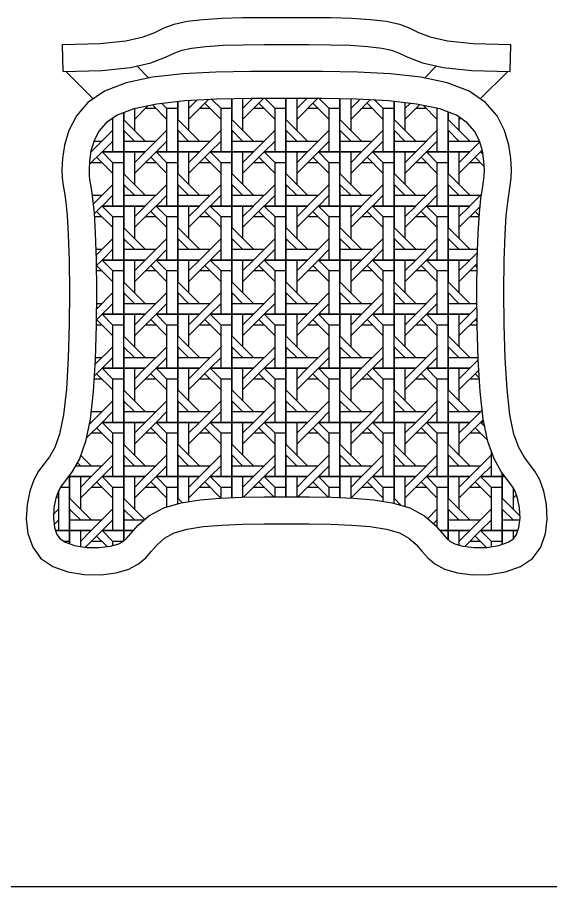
# Model space of a CAD drawing. Header units: millimetres. Extents: x 36213 to 52357, y 13387 to 22894.
# Drawn here: x 39275 to 39748, y 15935 to 16706 of the extents above; entities that cross this region are included whole.
import ezdxf

# ---------------------------------------------------------------- set-up
doc = ezdxf.new("R2010")
doc.units = ezdxf.units.MM
doc.layers.add('www.cad-blocks.net', color=7, linetype='Continuous')

# ---------------------------------------------------------------- blocks, each defined once
blk = doc.blocks.new('*X55')
at = {"color": 0}
for p, q in [((164.369, 391.182), (165.827, 392.639)), ((166.096, 392.653), (166.768, 391.981)), ((167.569, 388.781), (167.569, 392.693)), ((167.569, 392.693), (167.569, 391.181)), ((168.368, 391.981), (169.106, 392.719)), ((168.369, 391.182), (169.908, 392.721)), ((168.369, 392.707), (168.369, 390.381)), ((170.028, 392.721), (170.768, 391.981)), ((171.569, 388.781), (171.569, 392.725)), ((171.569, 392.725), (171.569, 391.181)), ((172.368, 391.981), (173.109, 392.722)), ((172.369, 392.723), (172.369, 390.381)), ((172.369, 391.182), (173.907, 392.72)), ((174.031, 392.719), (174.768, 391.981)), ((175.569, 388.781), (175.569, 392.695)), ((175.569, 392.695), (175.569, 391.181)), ((176.368, 391.981), (177.047, 392.659)), ((176.369, 392.68), (176.369, 390.381)), ((160.369, 391.182), (161.367, 392.18)), ((161.7, 392.25), (162.768, 391.181)), ((162.391, 392.358), (162.768, 391.981)), ((163.569, 388.781), (163.569, 392.49)), ((163.569, 392.49), (163.569, 391.181)), ((164.368, 391.981), (164.982, 392.595)), ((164.369, 392.563), (164.369, 390.381)), ((165.568, 392.381), (166.768, 391.181)), ((169.568, 392.381), (170.768, 391.181)), ((173.568, 392.381), (174.768, 391.181)), ((176.369, 391.182), (177.807, 392.62)), ((177.568, 392.381), (178.768, 391.181)), ((178.148, 392.602), (178.768, 391.981)), ((179.569, 388.781), (179.569, 392.503)), ((179.569, 392.503), (179.569, 391.181)), ((180.368, 391.981), (180.758, 392.37)), ((180.369, 392.414), (180.369, 390.381)), ((180.369, 391.182), (181.458, 392.27)), ((181.738, 392.212), (182.768, 391.181)), ((182.751, 391.999), (182.768, 391.981)), ((159.569, 388.781), (159.569, 391.675)), ((159.569, 391.675), (159.569, 391.181)), ((160.369, 391.97), (160.369, 390.381)), ((161.969, 391.981), (161.169, 391.981)), ((162.769, 388.781), (162.769, 391.981)), ((163.569, 391.981), (162.769, 391.981)), ((165.969, 391.981), (165.169, 391.981)), ((166.769, 388.781), (166.769, 391.981)), ((167.569, 391.981), (166.769, 391.981)), ((169.969, 391.981), (169.169, 391.981)), ((170.769, 388.781), (170.769, 391.981)), ((171.569, 391.981), (170.769, 391.981)), ((173.969, 391.981), (173.169, 391.981)), ((174.769, 388.781), (174.769, 391.981)), ((175.569, 391.981), (174.769, 391.981)), ((177.969, 391.981), (177.169, 391.981)), ((178.769, 388.781), (178.769, 391.981)), ((179.569, 391.981), (178.769, 391.981)), ((181.969, 391.981), (181.169, 391.981)), ((182.769, 388.781), (182.769, 391.981)), ((182.836, 391.981), (182.769, 391.981)), ((183.569, 388.781), (183.569, 391.721)), ((183.569, 391.721), (183.569, 391.181)), ((184.369, 391.358), (184.369, 390.381)), ((158.712, 391.237), (158.768, 391.181)), ((158.769, 388.781), (158.769, 391.276)), ((161.168, 389.581), (159.568, 391.181)), ((165.168, 389.581), (163.568, 391.181)), ((169.168, 389.581), (167.568, 391.181)), ((173.168, 389.581), (171.568, 391.181)), ((177.168, 389.581), (175.568, 391.181)), ((181.168, 389.581), (179.568, 391.181)), ((185.168, 389.581), (183.568, 391.181)), ((184.369, 391.182), (184.473, 391.286)), ((158.769, 390.382), (157.169, 388.782)), ((160.368, 389.581), (159.568, 390.381)), ((159.569, 390.381), (159.569, 388.781)), ((162.769, 390.382), (161.169, 388.782)), ((164.368, 389.581), (163.568, 390.381)), ((163.569, 390.381), (163.569, 388.781)), ((166.769, 390.382), (165.169, 388.782)), ((168.368, 389.581), (167.568, 390.381)), ((167.569, 390.381), (167.569, 388.781)), ((170.769, 390.382), (169.169, 388.782)), ((172.368, 389.581), (171.568, 390.381)), ((171.569, 390.381), (171.569, 388.781)), ((174.769, 390.382), (173.169, 388.782)), ((176.368, 389.581), (175.568, 390.381)), ((175.569, 390.381), (175.569, 388.781)), ((178.769, 390.382), (177.169, 388.782)), ((180.368, 389.581), (179.568, 390.381)), ((179.569, 390.381), (179.569, 388.781)), ((182.769, 390.382), (181.169, 388.782)), ((184.368, 389.581), (183.568, 390.381)), ((183.569, 390.381), (183.569, 388.781)), ((157.368, 389.581), (157.969, 389.581)), ((158.768, 389.581), (157.968, 388.781)), ((159.569, 389.581), (161.969, 389.581)), ((162.768, 389.581), (161.968, 388.781)), ((163.569, 389.581), (165.969, 389.581)), ((166.768, 389.581), (165.968, 388.781)), ((167.569, 389.581), (169.969, 389.581)), ((170.768, 389.581), (169.968, 388.781)), ((171.569, 389.581), (173.969, 389.581)), ((174.768, 389.581), (173.968, 388.781)), ((175.569, 389.581), (177.969, 389.581)), ((178.768, 389.581), (177.968, 388.781)), ((179.569, 389.581), (181.969, 389.581)), ((182.768, 389.581), (181.968, 388.781)), ((183.569, 389.581), (185.888, 389.581)), ((185.906, 389.519), (185.169, 388.782)), ((157.025, 387.838), (157.969, 388.782)), ((157.133, 388.746), (157.168, 388.781)), ((157.138, 388.781), (157.169, 388.781)), ((157.169, 388.781), (157.138, 388.781)), ((157.968, 388.781), (158.768, 387.981)), ((157.969, 388.781), (159.569, 388.781)), ((159.569, 388.781), (157.969, 388.781)), ((159.569, 384.781), (159.569, 388.781)), ((159.569, 388.781), (159.569, 388.781)), ((159.569, 388.781), (161.169, 388.781)), ((159.569, 388.781), (159.569, 387.181)), ((161.169, 388.781), (159.569, 388.781)), ((160.368, 387.981), (161.168, 388.781)), ((160.369, 387.182), (161.969, 388.782)), ((160.369, 388.781), (160.369, 386.381)), ((161.968, 388.781), (162.768, 387.981)), ((161.969, 388.781), (163.569, 388.781)), ((163.569, 388.781), (161.969, 388.781)), ((163.569, 384.781), (163.569, 388.781)), ((163.569, 388.781), (163.569, 388.781)), ((163.569, 388.781), (165.169, 388.781)), ((163.569, 388.781), (163.569, 387.181)), ((165.169, 388.781), (163.569, 388.781)), ((164.368, 387.981), (165.168, 388.781)), ((164.369, 387.182), (165.969, 388.782)), ((164.369, 388.781), (164.369, 386.381)), ((165.968, 388.781), (166.768, 387.981)), ((165.969, 388.781), (167.569, 388.781)), ((167.569, 388.781), (165.969, 388.781)), ((167.569, 384.781), (167.569, 388.781)), ((167.569, 388.781), (167.569, 388.781)), ((167.569, 388.781), (169.169, 388.781)), ((167.569, 388.781), (167.569, 387.181)), ((169.169, 388.781), (167.569, 388.781)), ((168.368, 387.981), (169.168, 388.781)), ((168.369, 387.182), (169.969, 388.782)), ((168.369, 388.781), (168.369, 386.381)), ((169.968, 388.781), (170.768, 387.981)), ((169.969, 388.781), (171.569, 388.781)), ((171.569, 388.781), (169.969, 388.781)), ((171.569, 384.781), (171.569, 388.781)), ((171.569, 388.781), (171.569, 388.781)), ((171.569, 388.781), (173.169, 388.781)), ((171.569, 388.781), (171.569, 387.181)), ((173.169, 388.781), (171.569, 388.781)), ((172.368, 387.981), (173.168, 388.781)), ((172.369, 387.182), (173.969, 388.782)), ((172.369, 388.781), (172.369, 386.381)), ((173.968, 388.781), (174.768, 387.981)), ((173.969, 388.781), (175.569, 388.781)), ((175.569, 388.781), (173.969, 388.781)), ((175.569, 384.781), (175.569, 388.781)), ((175.569, 388.781), (175.569, 388.781)), ((175.569, 388.781), (177.169, 388.781)), ((175.569, 388.781), (175.569, 387.181)), ((177.169, 388.781), (175.569, 388.781)), ((176.368, 387.981), (177.168, 388.781)), ((176.369, 387.182), (177.969, 388.782)), ((176.369, 388.781), (176.369, 386.381)), ((177.968, 388.781), (178.768, 387.981)), ((177.969, 388.781), (179.569, 388.781)), ((179.569, 388.781), (177.969, 388.781)), ((179.569, 384.781), (179.569, 388.781)), ((179.569, 388.781), (179.569, 388.781)), ((179.569, 388.781), (181.169, 388.781)), ((179.569, 388.781), (179.569, 387.181)), ((181.169, 388.781), (179.569, 388.781)), ((180.368, 387.981), (181.168, 388.781)), ((180.369, 387.182), (181.969, 388.782)), ((180.369, 388.781), (180.369, 386.381)), ((181.968, 388.781), (182.768, 387.981)), ((181.969, 388.781), (183.569, 388.781)), ((183.569, 388.781), (181.969, 388.781)), ((183.569, 384.781), (183.569, 388.781)), ((183.569, 388.781), (183.569, 388.781)), ((183.569, 388.781), (185.169, 388.781)), ((183.569, 388.781), (183.569, 387.181)), ((185.169, 388.781), (183.569, 388.781)), ((184.368, 387.981), (185.168, 388.781)), ((184.369, 387.182), (185.969, 388.782)), ((184.369, 388.781), (184.369, 386.381)), ((186.091, 388.904), (185.968, 388.781)), ((185.968, 388.781), (186.143, 388.606)), ((185.969, 388.781), (186.117, 388.781)), ((186.117, 388.781), (185.969, 388.781)), ((157.568, 388.381), (158.768, 387.181)), ((161.568, 388.381), (162.768, 387.181)), ((165.568, 388.381), (166.768, 387.181)), ((169.568, 388.381), (170.768, 387.181)), ((173.568, 388.381), (174.768, 387.181)), ((177.568, 388.381), (178.768, 387.181)), ((181.568, 388.381), (182.768, 387.181)), ((185.568, 388.381), (186.236, 387.714)), ((157.969, 387.981), (157.169, 387.981)), ((158.769, 384.781), (158.769, 387.981)), ((159.569, 387.981), (158.769, 387.981)), ((161.969, 387.981), (161.169, 387.981)), ((162.769, 384.781), (162.769, 387.981)), ((163.569, 387.981), (162.769, 387.981)), ((165.969, 387.981), (165.169, 387.981)), ((166.769, 384.781), (166.769, 387.981)), ((167.569, 387.981), (166.769, 387.981)), ((169.969, 387.981), (169.169, 387.981)), ((170.769, 384.781), (170.769, 387.981)), ((171.569, 387.981), (170.769, 387.981)), ((173.969, 387.981), (173.169, 387.981)), ((174.769, 384.781), (174.769, 387.981)), ((175.569, 387.981), (174.769, 387.981)), ((177.969, 387.981), (177.169, 387.981)), ((178.769, 384.781), (178.769, 387.981)), ((179.569, 387.981), (178.769, 387.981)), ((181.969, 387.981), (181.169, 387.981)), ((182.769, 384.781), (182.769, 387.981)), ((183.569, 387.981), (182.769, 387.981)), ((185.969, 387.981), (185.169, 387.981)), ((161.168, 385.581), (159.568, 387.181)), ((165.168, 385.581), (163.568, 387.181)), ((169.168, 385.581), (167.568, 387.181)), ((173.168, 385.581), (171.568, 387.181)), ((177.168, 385.581), (175.568, 387.181)), ((181.168, 385.581), (179.568, 387.181)), ((185.168, 385.581), (183.568, 387.181)), ((158.769, 386.382), (157.308, 384.921)), ((160.368, 385.581), (159.568, 386.381)), ((159.569, 386.381), (159.569, 384.781)), ((162.769, 386.382), (161.169, 384.782)), ((164.368, 385.581), (163.568, 386.381)), ((163.569, 386.381), (163.569, 384.781)), ((166.769, 386.382), (165.169, 384.782)), ((168.368, 385.581), (167.568, 386.381)), ((167.569, 386.381), (167.569, 384.781)), ((170.769, 386.382), (169.169, 384.782)), ((172.368, 385.581), (171.568, 386.381)), ((171.569, 386.381), (171.569, 384.781)), ((174.769, 386.382), (173.169, 384.782)), ((176.368, 385.581), (175.568, 386.381)), ((175.569, 386.381), (175.569, 384.781)), ((178.769, 386.382), (177.169, 384.782)), ((180.368, 385.581), (179.568, 386.381)), ((179.569, 386.381), (179.569, 384.781)), ((182.769, 386.382), (181.169, 384.782)), ((184.368, 385.581), (183.568, 386.381)), ((183.569, 386.381), (183.569, 384.781)), ((157.229, 385.581), (157.969, 385.581)), ((158.768, 385.581), (157.968, 384.781)), ((159.569, 385.581), (161.969, 385.581)), ((162.768, 385.581), (161.968, 384.781)), ((163.569, 385.581), (165.969, 385.581)), ((166.768, 385.581), (165.968, 384.781)), ((167.569, 385.581), (169.969, 385.581)), ((170.768, 385.581), (169.968, 384.781)), ((171.569, 385.581), (173.969, 385.581)), ((174.768, 385.581), (173.968, 384.781)), ((175.569, 385.581), (177.969, 385.581)), ((178.768, 385.581), (177.968, 384.781)), ((179.569, 385.581), (181.969, 385.581)), ((182.768, 385.581), (181.968, 384.781)), ((183.569, 385.581), (185.969, 385.581)), ((186.037, 385.649), (185.169, 384.782)), ((157.381, 384.194), (157.969, 384.782)), ((157.568, 384.381), (158.768, 383.181)), ((157.968, 384.781), (158.768, 383.981)), ((157.969, 384.781), (159.569, 384.781)), ((159.569, 384.781), (157.969, 384.781)), ((159.569, 380.781), (159.569, 384.781)), ((159.569, 384.781), (159.569, 384.781)), ((159.569, 384.781), (161.169, 384.781)), ((159.569, 384.781), (159.569, 383.181)), ((161.169, 384.781), (159.569, 384.781)), ((160.368, 383.981), (161.168, 384.781)), ((160.369, 383.182), (161.969, 384.782)), ((160.369, 384.781), (160.369, 382.381)), ((161.568, 384.381), (162.768, 383.181)), ((161.968, 384.781), (162.768, 383.981)), ((161.969, 384.781), (163.569, 384.781)), ((163.569, 384.781), (161.969, 384.781)), ((163.569, 380.781), (163.569, 384.781)), ((163.569, 384.781), (163.569, 384.781)), ((163.569, 384.781), (165.169, 384.781)), ((163.569, 384.781), (163.569, 383.181)), ((165.169, 384.781), (163.569, 384.781)), ((164.368, 383.981), (165.168, 384.781)), ((164.369, 383.182), (165.969, 384.782)), ((164.369, 384.781), (164.369, 382.381)), ((165.568, 384.381), (166.768, 383.181)), ((165.968, 384.781), (166.768, 383.981)), ((165.969, 384.781), (167.569, 384.781)), ((167.569, 384.781), (165.969, 384.781)), ((167.569, 380.781), (167.569, 384.781)), ((167.569, 384.781), (167.569, 384.781)), ((167.569, 384.781), (169.169, 384.781)), ((167.569, 384.781), (167.569, 383.181)), ((169.169, 384.781), (167.569, 384.781)), ((168.368, 383.981), (169.168, 384.781)), ((168.369, 383.182), (169.969, 384.782)), ((168.369, 384.781), (168.369, 382.381)), ((169.568, 384.381), (170.768, 383.181)), ((169.968, 384.781), (170.768, 383.981)), ((169.969, 384.781), (171.569, 384.781)), ((171.569, 384.781), (169.969, 384.781)), ((171.569, 380.781), (171.569, 384.781)), ((171.569, 384.781), (171.569, 384.781)), ((171.569, 384.781), (173.169, 384.781)), ((171.569, 384.781), (171.569, 383.181)), ((173.169, 384.781), (171.569, 384.781)), ((172.368, 383.981), (173.168, 384.781)), ((172.369, 383.182), (173.969, 384.782)), ((172.369, 384.781), (172.369, 382.381)), ((173.568, 384.381), (174.768, 383.181)), ((173.968, 384.781), (174.768, 383.981)), ((173.969, 384.781), (175.569, 384.781)), ((175.569, 384.781), (173.969, 384.781)), ((175.569, 380.781), (175.569, 384.781)), ((175.569, 384.781), (175.569, 384.781)), ((175.569, 384.781), (177.169, 384.781)), ((175.569, 384.781), (175.569, 383.181)), ((177.169, 384.781), (175.569, 384.781)), ((176.368, 383.981), (177.168, 384.781)), ((176.369, 383.182), (177.969, 384.782)), ((176.369, 384.781), (176.369, 382.381)), ((177.568, 384.381), (178.768, 383.181)), ((177.968, 384.781), (178.768, 383.981)), ((177.969, 384.781), (179.569, 384.781)), ((179.569, 384.781), (177.969, 384.781)), ((179.569, 380.781), (179.569, 384.781)), ((179.569, 384.781), (179.569, 384.781)), ((179.569, 384.781), (181.169, 384.781)), ((179.569, 384.781), (179.569, 383.181)), ((181.169, 384.781), (179.569, 384.781)), ((180.368, 383.981), (181.168, 384.781)), ((180.369, 383.182), (181.969, 384.782)), ((180.369, 384.781), (180.369, 382.381)), ((181.568, 384.381), (182.768, 383.181)), ((181.968, 384.781), (182.768, 383.981)), ((181.969, 384.781), (183.569, 384.781)), ((183.569, 384.781), (181.969, 384.781)), ((183.569, 380.781), (183.569, 384.781)), ((183.569, 384.781), (183.569, 384.781)), ((183.569, 384.781), (185.169, 384.781)), ((183.569, 384.781), (183.569, 383.181)), ((185.169, 384.781), (183.569, 384.781)), ((184.368, 383.981), (185.168, 384.781)), ((184.369, 384.781), (184.369, 382.381)), ((184.369, 383.182), (185.929, 384.742)), ((185.568, 384.381), (185.868, 384.082)), ((157.969, 383.981), (157.394, 383.981)), ((158.769, 380.781), (158.769, 383.981)), ((159.569, 383.981), (158.769, 383.981)), ((161.969, 383.981), (161.169, 383.981)), ((162.769, 380.781), (162.769, 383.981)), ((163.569, 383.981), (162.769, 383.981)), ((165.969, 383.981), (165.169, 383.981)), ((166.769, 380.781), (166.769, 383.981)), ((167.569, 383.981), (166.769, 383.981)), ((169.969, 383.981), (169.169, 383.981)), ((170.769, 380.781), (170.769, 383.981)), ((171.569, 383.981), (170.769, 383.981)), ((173.969, 383.981), (173.169, 383.981)), ((174.769, 380.781), (174.769, 383.981)), ((175.569, 383.981), (174.769, 383.981)), ((177.969, 383.981), (177.169, 383.981)), ((178.769, 380.781), (178.769, 383.981)), ((179.569, 383.981), (178.769, 383.981)), ((181.969, 383.981), (181.169, 383.981)), ((182.769, 380.781), (182.769, 383.981)), ((183.569, 383.981), (182.769, 383.981)), ((185.862, 383.981), (185.169, 383.981)), ((161.168, 381.581), (159.568, 383.181)), ((165.168, 381.581), (163.568, 383.181)), ((169.168, 381.581), (167.568, 383.181)), ((173.168, 381.581), (171.568, 383.181)), ((177.168, 381.581), (175.568, 383.181)), ((181.168, 381.581), (179.568, 383.181)), ((185.168, 381.581), (183.568, 383.181)), ((158.769, 382.382), (157.524, 381.137)), ((160.368, 381.581), (159.568, 382.381)), ((159.569, 382.381), (159.569, 380.781)), ((162.769, 382.382), (161.169, 380.782)), ((164.368, 381.581), (163.568, 382.381)), ((163.569, 382.381), (163.569, 380.781)), ((166.769, 382.382), (165.169, 380.782)), ((168.368, 381.581), (167.568, 382.381)), ((167.569, 382.381), (167.569, 380.781)), ((170.769, 382.382), (169.169, 380.782)), ((172.368, 381.581), (171.568, 382.381)), ((171.569, 382.381), (171.569, 380.781)), ((174.769, 382.382), (173.169, 380.782)), ((176.368, 381.581), (175.568, 382.381)), ((175.569, 382.381), (175.569, 380.781)), ((178.769, 382.382), (177.169, 380.782)), ((180.368, 381.581), (179.568, 382.381)), ((179.569, 382.381), (179.569, 380.781)), ((182.769, 382.382), (181.169, 380.782)), ((184.368, 381.581), (183.568, 382.381)), ((183.569, 382.381), (183.569, 380.781)), ((157.509, 381.581), (157.969, 381.581)), ((158.768, 381.581), (157.968, 380.781)), ((159.569, 381.581), (161.969, 381.581)), ((162.768, 381.581), (161.968, 380.781)), ((163.569, 381.581), (165.969, 381.581)), ((166.768, 381.581), (165.968, 380.781)), ((167.569, 381.581), (169.969, 381.581)), ((170.768, 381.581), (169.968, 380.781)), ((171.569, 381.581), (173.969, 381.581)), ((174.768, 381.581), (173.968, 380.781)), ((175.569, 381.581), (177.969, 381.581)), ((178.768, 381.581), (177.968, 380.781)), ((179.569, 381.581), (181.969, 381.581)), ((182.768, 381.581), (181.968, 380.781)), ((183.569, 381.581), (185.746, 381.581)), ((185.739, 381.352), (185.169, 380.782)), ((157.541, 380.353), (157.969, 380.782)), ((157.968, 380.781), (158.768, 379.981)), ((157.969, 380.781), (159.569, 380.781)), ((159.569, 380.781), (157.969, 380.781)), ((159.569, 376.781), (159.569, 380.781)), ((159.569, 380.781), (159.569, 380.781)), ((159.569, 380.781), (161.169, 380.781)), ((159.569, 380.781), (159.569, 379.181)), ((161.169, 380.781), (159.569, 380.781)), ((160.368, 379.981), (161.168, 380.781)), ((160.369, 379.182), (161.969, 380.782)), ((160.369, 380.781), (160.369, 378.381)), ((161.968, 380.781), (162.768, 379.981)), ((161.969, 380.781), (163.569, 380.781)), ((163.569, 380.781), (161.969, 380.781)), ((163.569, 376.781), (163.569, 380.781)), ((163.569, 380.781), (163.569, 380.781)), ((163.569, 380.781), (165.169, 380.781)), ((163.569, 380.781), (163.569, 379.181)), ((165.169, 380.781), (163.569, 380.781)), ((164.368, 379.981), (165.168, 380.781)), ((164.369, 379.182), (165.969, 380.782)), ((164.369, 380.781), (164.369, 378.381)), ((165.968, 380.781), (166.768, 379.981)), ((165.969, 380.781), (167.569, 380.781)), ((167.569, 380.781), (165.969, 380.781)), ((167.569, 376.781), (167.569, 380.781)), ((167.569, 380.781), (167.569, 380.781)), ((167.569, 380.781), (169.169, 380.781)), ((167.569, 380.781), (167.569, 379.181)), ((169.169, 380.781), (167.569, 380.781)), ((168.368, 379.981), (169.168, 380.781)), ((168.369, 379.182), (169.969, 380.782)), ((168.369, 380.781), (168.369, 378.381)), ((169.968, 380.781), (170.768, 379.981)), ((169.969, 380.781), (171.569, 380.781)), ((171.569, 380.781), (169.969, 380.781)), ((171.569, 376.781), (171.569, 380.781)), ((171.569, 380.781), (171.569, 380.781)), ((171.569, 380.781), (173.169, 380.781)), ((171.569, 380.781), (171.569, 379.181)), ((173.169, 380.781), (171.569, 380.781)), ((172.368, 379.981), (173.168, 380.781)), ((172.369, 379.182), (173.969, 380.782)), ((172.369, 380.781), (172.369, 378.381)), ((173.968, 380.781), (174.768, 379.981)), ((173.969, 380.781), (175.569, 380.781)), ((175.569, 380.781), (173.969, 380.781)), ((175.569, 376.781), (175.569, 380.781)), ((175.569, 380.781), (175.569, 380.781)), ((175.569, 380.781), (177.169, 380.781)), ((175.569, 380.781), (175.569, 379.181)), ((177.169, 380.781), (175.569, 380.781)), ((176.368, 379.981), (177.168, 380.781)), ((176.369, 379.182), (177.969, 380.782)), ((176.369, 380.781), (176.369, 378.381)), ((177.968, 380.781), (178.768, 379.981)), ((177.969, 380.781), (179.569, 380.781)), ((179.569, 380.781), (177.969, 380.781)), ((179.569, 376.781), (179.569, 380.781)), ((179.569, 380.781), (179.569, 380.781)), ((179.569, 380.781), (181.169, 380.781)), ((179.569, 380.781), (179.569, 379.181)), ((181.169, 380.781), (179.569, 380.781)), ((180.368, 379.981), (181.168, 380.781)), ((180.369, 379.182), (181.969, 380.782)), ((180.369, 380.781), (180.369, 378.381)), ((181.968, 380.781), (182.768, 379.981)), ((181.969, 380.781), (183.569, 380.781)), ((183.569, 380.781), (181.969, 380.781)), ((183.569, 376.781), (183.569, 380.781)), ((183.569, 380.781), (183.569, 380.781)), ((183.569, 380.781), (185.169, 380.781)), ((183.569, 380.781), (183.569, 379.181)), ((185.169, 380.781), (183.569, 380.781)), ((184.368, 379.981), (185.168, 380.781)), ((184.369, 380.781), (184.369, 378.381)), ((184.369, 379.182), (185.717, 380.53)), ((157.969, 379.981), (157.545, 379.981)), ((157.568, 380.381), (158.768, 379.181)), ((158.769, 376.781), (158.769, 379.981)), ((159.569, 379.981), (158.769, 379.981)), ((161.969, 379.981), (161.169, 379.981)), ((161.568, 380.381), (162.768, 379.181)), ((162.769, 376.781), (162.769, 379.981)), ((163.569, 379.981), (162.769, 379.981)), ((165.969, 379.981), (165.169, 379.981)), ((165.568, 380.381), (166.768, 379.181)), ((166.769, 376.781), (166.769, 379.981)), ((167.569, 379.981), (166.769, 379.981)), ((169.969, 379.981), (169.169, 379.981)), ((169.568, 380.381), (170.768, 379.181)), ((170.769, 376.781), (170.769, 379.981)), ((171.569, 379.981), (170.769, 379.981)), ((173.969, 379.981), (173.169, 379.981)), ((173.568, 380.381), (174.768, 379.181)), ((174.769, 376.781), (174.769, 379.981)), ((175.569, 379.981), (174.769, 379.981)), ((177.969, 379.981), (177.169, 379.981)), ((177.568, 380.381), (178.768, 379.181)), ((178.769, 376.781), (178.769, 379.981)), ((179.569, 379.981), (178.769, 379.981)), ((181.969, 379.981), (181.169, 379.981)), ((181.568, 380.381), (182.768, 379.181)), ((182.769, 376.781), (182.769, 379.981)), ((183.569, 379.981), (182.769, 379.981)), ((185.711, 379.981), (185.169, 379.981)), ((185.568, 380.381), (185.714, 380.236)), ((161.168, 377.581), (159.568, 379.181)), ((165.168, 377.581), (163.568, 379.181)), ((169.168, 377.581), (167.568, 379.181)), ((173.168, 377.581), (171.568, 379.181)), ((177.168, 377.581), (175.568, 379.181)), ((181.168, 377.581), (179.568, 379.181)), ((185.168, 377.581), (183.568, 379.181)), ((158.769, 378.382), (157.553, 377.166)), ((160.368, 377.581), (159.568, 378.381)), ((159.569, 378.381), (159.569, 376.781)), ((162.769, 378.382), (161.169, 376.782)), ((164.368, 377.581), (163.568, 378.381)), ((163.569, 378.381), (163.569, 376.781)), ((166.769, 378.382), (165.169, 376.782)), ((168.368, 377.581), (167.568, 378.381)), ((167.569, 378.381), (167.569, 376.781)), ((170.769, 378.382), (169.169, 376.782)), ((172.368, 377.581), (171.568, 378.381)), ((171.569, 378.381), (171.569, 376.781)), ((174.769, 378.382), (173.169, 376.782)), ((176.368, 377.581), (175.568, 378.381)), ((175.569, 378.381), (175.569, 376.781)), ((178.769, 378.382), (177.169, 376.782)), ((180.368, 377.581), (179.568, 378.381)), ((179.569, 378.381), (179.569, 376.781)), ((182.769, 378.382), (181.169, 376.782)), ((184.368, 377.581), (183.568, 378.381)), ((183.569, 378.381), (183.569, 376.781)), ((157.556, 377.581), (157.969, 377.581)), ((158.768, 377.581), (157.968, 376.781)), ((159.569, 377.581), (161.969, 377.581)), ((162.768, 377.581), (161.968, 376.781)), ((163.569, 377.581), (165.969, 377.581)), ((166.768, 377.581), (165.968, 376.781)), ((167.569, 377.581), (169.969, 377.581)), ((170.768, 377.581), (169.968, 376.781)), ((171.569, 377.581), (173.969, 377.581)), ((174.768, 377.581), (173.968, 376.781)), ((175.569, 377.581), (177.969, 377.581)), ((178.768, 377.581), (177.968, 376.781)), ((179.569, 377.581), (181.969, 377.581)), ((182.768, 377.581), (181.968, 376.781)), ((183.569, 377.581), (185.699, 377.581)), ((185.701, 377.314), (185.169, 376.782)), ((157.547, 376.36), (157.969, 376.782)), ((157.968, 376.781), (158.768, 375.981)), ((157.969, 376.781), (159.569, 376.781)), ((159.569, 376.781), (157.969, 376.781)), ((159.569, 372.781), (159.569, 376.781)), ((159.569, 376.781), (159.569, 376.781)), ((159.569, 376.781), (161.169, 376.781)), ((159.569, 376.781), (159.569, 375.181)), ((161.169, 376.781), (159.569, 376.781)), ((160.368, 375.981), (161.168, 376.781)), ((160.369, 375.182), (161.969, 376.782)), ((160.369, 376.781), (160.369, 374.381)), ((161.968, 376.781), (162.768, 375.981)), ((161.969, 376.781), (163.569, 376.781)), ((163.569, 376.781), (161.969, 376.781)), ((163.569, 372.781), (163.569, 376.781)), ((163.569, 376.781), (163.569, 376.781)), ((163.569, 376.781), (165.169, 376.781)), ((163.569, 376.781), (163.569, 375.181)), ((165.169, 376.781), (163.569, 376.781)), ((164.368, 375.981), (165.168, 376.781)), ((164.369, 375.182), (165.969, 376.782)), ((164.369, 376.781), (164.369, 374.381)), ((165.968, 376.781), (166.768, 375.981)), ((165.969, 376.781), (167.569, 376.781)), ((167.569, 376.781), (165.969, 376.781)), ((167.569, 372.781), (167.569, 376.781)), ((167.569, 376.781), (167.569, 376.781)), ((167.569, 376.781), (169.169, 376.781)), ((167.569, 376.781), (167.569, 375.181)), ((169.169, 376.781), (167.569, 376.781)), ((168.368, 375.981), (169.168, 376.781)), ((168.369, 375.182), (169.969, 376.782)), ((168.369, 376.781), (168.369, 374.381)), ((169.968, 376.781), (170.768, 375.981)), ((169.969, 376.781), (171.569, 376.781)), ((171.569, 376.781), (169.969, 376.781)), ((171.569, 372.781), (171.569, 376.781)), ((171.569, 376.781), (171.569, 376.781)), ((171.569, 376.781), (173.169, 376.781)), ((171.569, 376.781), (171.569, 375.181)), ((173.169, 376.781), (171.569, 376.781)), ((172.368, 375.981), (173.168, 376.781)), ((172.369, 375.182), (173.969, 376.782)), ((172.369, 376.781), (172.369, 374.381)), ((173.968, 376.781), (174.768, 375.981)), ((173.969, 376.781), (175.569, 376.781)), ((175.569, 376.781), (173.969, 376.781)), ((175.569, 372.781), (175.569, 376.781)), ((175.569, 376.781), (175.569, 376.781)), ((175.569, 376.781), (177.169, 376.781)), ((175.569, 376.781), (175.569, 375.181)), ((177.169, 376.781), (175.569, 376.781)), ((176.368, 375.981), (177.168, 376.781)), ((176.369, 375.182), (177.969, 376.782)), ((176.369, 376.781), (176.369, 374.381)), ((177.968, 376.781), (178.768, 375.981)), ((177.969, 376.781), (179.569, 376.781)), ((179.569, 376.781), (177.969, 376.781)), ((179.569, 372.781), (179.569, 376.781)), ((179.569, 376.781), (179.569, 376.781)), ((179.569, 376.781), (181.169, 376.781)), ((179.569, 376.781), (179.569, 375.181)), ((181.169, 376.781), (179.569, 376.781)), ((180.368, 375.981), (181.168, 376.781)), ((180.369, 375.182), (181.969, 376.782)), ((180.369, 376.781), (180.369, 374.381)), ((181.968, 376.781), (182.768, 375.981)), ((181.969, 376.781), (183.569, 376.781)), ((183.569, 376.781), (181.969, 376.781)), ((183.569, 372.781), (183.569, 376.781)), ((183.569, 376.781), (183.569, 376.781)), ((183.569, 376.781), (185.169, 376.781)), ((183.569, 376.781), (183.569, 375.181)), ((185.169, 376.781), (183.569, 376.781)), ((184.368, 375.981), (185.168, 376.781)), ((184.369, 376.781), (184.369, 374.381)), ((157.969, 375.981), (157.544, 375.981)), ((157.568, 376.381), (158.768, 375.181)), ((158.769, 372.781), (158.769, 375.981)), ((159.569, 375.981), (158.769, 375.981)), ((161.969, 375.981), (161.169, 375.981)), ((161.568, 376.381), (162.768, 375.181)), ((162.769, 372.781), (162.769, 375.981)), ((163.569, 375.981), (162.769, 375.981)), ((165.969, 375.981), (165.169, 375.981)), ((165.568, 376.381), (166.768, 375.181)), ((166.769, 372.781), (166.769, 375.981)), ((167.569, 375.981), (166.769, 375.981)), ((169.969, 375.981), (169.169, 375.981)), ((169.568, 376.381), (170.768, 375.181)), ((170.769, 372.781), (170.769, 375.981)), ((171.569, 375.981), (170.769, 375.981)), ((173.969, 375.981), (173.169, 375.981)), ((173.568, 376.381), (174.768, 375.181)), ((174.769, 372.781), (174.769, 375.981)), ((175.569, 375.981), (174.769, 375.981)), ((177.969, 375.981), (177.169, 375.981)), ((177.568, 376.381), (178.768, 375.181)), ((178.769, 372.781), (178.769, 375.981)), ((179.569, 375.981), (178.769, 375.981)), ((181.969, 375.981), (181.169, 375.981)), ((181.568, 376.381), (182.768, 375.181)), ((182.769, 372.781), (182.769, 375.981)), ((183.569, 375.981), (182.769, 375.981)), ((184.369, 375.182), (185.707, 376.52)), ((185.711, 375.981), (185.169, 375.981)), ((185.568, 376.381), (185.709, 376.24)), ((161.168, 373.581), (159.568, 375.181)), ((165.168, 373.581), (163.568, 375.181)), ((169.168, 373.581), (167.568, 375.181)), ((173.168, 373.581), (171.568, 375.181)), ((177.168, 373.581), (175.568, 375.181)), ((181.168, 373.581), (179.568, 375.181)), ((185.168, 373.581), (183.568, 375.181)), ((158.769, 374.382), (157.445, 373.058)), ((160.368, 373.581), (159.568, 374.381)), ((159.569, 374.381), (159.569, 372.781)), ((162.769, 374.382), (161.169, 372.782)), ((164.368, 373.581), (163.568, 374.381)), ((163.569, 374.381), (163.569, 372.781)), ((166.769, 374.382), (165.169, 372.782)), ((168.368, 373.581), (167.568, 374.381)), ((167.569, 374.381), (167.569, 372.781)), ((170.769, 374.382), (169.169, 372.782)), ((172.368, 373.581), (171.568, 374.381)), ((171.569, 374.381), (171.569, 372.781)), ((174.769, 374.382), (173.169, 372.782)), ((176.368, 373.581), (175.568, 374.381)), ((175.569, 374.381), (175.569, 372.781)), ((178.769, 374.382), (177.169, 372.782)), ((180.368, 373.581), (179.568, 374.381)), ((179.569, 374.381), (179.569, 372.781)), ((182.769, 374.382), (181.169, 372.782)), ((184.368, 373.581), (183.568, 374.381)), ((183.569, 374.381), (183.569, 372.781)), ((157.473, 373.581), (157.969, 373.581)), ((158.768, 373.581), (157.968, 372.781)), ((159.569, 373.581), (161.969, 373.581)), ((162.768, 373.581), (161.968, 372.781)), ((163.569, 373.581), (165.969, 373.581)), ((166.768, 373.581), (165.968, 372.781)), ((167.569, 373.581), (169.969, 373.581)), ((170.768, 373.581), (169.968, 372.781)), ((171.569, 373.581), (173.969, 373.581)), ((174.768, 373.581), (173.968, 372.781)), ((175.569, 373.581), (177.969, 373.581)), ((178.768, 373.581), (177.968, 372.781)), ((179.569, 373.581), (181.969, 373.581)), ((182.768, 373.581), (181.968, 372.781)), ((183.569, 373.581), (185.783, 373.581)), ((185.789, 373.402), (185.169, 372.782)), ((157.394, 372.206), (157.969, 372.782)), ((157.968, 372.781), (158.768, 371.981)), ((157.969, 372.781), (159.569, 372.781)), ((159.569, 372.781), (157.969, 372.781)), ((159.569, 368.781), (159.569, 372.781)), ((159.569, 372.781), (159.569, 372.781)), ((159.569, 372.781), (161.169, 372.781)), ((159.569, 372.781), (159.569, 371.181)), ((161.169, 372.781), (159.569, 372.781)), ((160.368, 371.981), (161.168, 372.781)), ((160.369, 371.182), (161.969, 372.782)), ((160.369, 372.781), (160.369, 370.381)), ((161.968, 372.781), (162.768, 371.981)), ((161.969, 372.781), (163.569, 372.781)), ((163.569, 372.781), (161.969, 372.781)), ((163.569, 368.781), (163.569, 372.781)), ((163.569, 372.781), (163.569, 372.781)), ((163.569, 372.781), (165.169, 372.781)), ((163.569, 372.781), (163.569, 371.181)), ((165.169, 372.781), (163.569, 372.781)), ((164.368, 371.981), (165.168, 372.781)), ((164.369, 371.182), (165.969, 372.782)), ((164.369, 372.781), (164.369, 370.381)), ((165.968, 372.781), (166.768, 371.981)), ((165.969, 372.781), (167.569, 372.781)), ((167.569, 372.781), (165.969, 372.781)), ((167.569, 368.781), (167.569, 372.781)), ((167.569, 372.781), (167.569, 372.781)), ((167.569, 372.781), (169.169, 372.781)), ((167.569, 372.781), (167.569, 371.181)), ((169.169, 372.781), (167.569, 372.781)), ((168.368, 371.981), (169.168, 372.781)), ((168.369, 371.182), (169.969, 372.782)), ((168.369, 372.781), (168.369, 370.381)), ((169.968, 372.781), (170.768, 371.981)), ((169.969, 372.781), (171.569, 372.781)), ((171.569, 372.781), (169.969, 372.781)), ((171.569, 368.781), (171.569, 372.781)), ((171.569, 372.781), (171.569, 372.781)), ((171.569, 372.781), (173.169, 372.781)), ((171.569, 372.781), (171.569, 371.181)), ((173.169, 372.781), (171.569, 372.781)), ((172.368, 371.981), (173.168, 372.781)), ((172.369, 371.182), (173.969, 372.782)), ((172.369, 372.781), (172.369, 370.381)), ((173.968, 372.781), (174.768, 371.981)), ((173.969, 372.781), (175.569, 372.781)), ((175.569, 372.781), (173.969, 372.781)), ((175.569, 368.781), (175.569, 372.781)), ((175.569, 372.781), (175.569, 372.781)), ((175.569, 372.781), (177.169, 372.781)), ((175.569, 372.781), (175.569, 371.181)), ((177.169, 372.781), (175.569, 372.781)), ((176.368, 371.981), (177.168, 372.781)), ((176.369, 371.182), (177.969, 372.782)), ((176.369, 372.781), (176.369, 370.381)), ((177.968, 372.781), (178.768, 371.981)), ((177.969, 372.781), (179.569, 372.781)), ((179.569, 372.781), (177.969, 372.781)), ((179.569, 368.781), (179.569, 372.781)), ((179.569, 372.781), (179.569, 372.781)), ((179.569, 372.781), (181.169, 372.781)), ((179.569, 372.781), (179.569, 371.181)), ((181.169, 372.781), (179.569, 372.781)), ((180.368, 371.981), (181.168, 372.781)), ((180.369, 371.182), (181.969, 372.782)), ((180.369, 372.781), (180.369, 370.381)), ((181.968, 372.781), (182.768, 371.981)), ((181.969, 372.781), (183.569, 372.781)), ((183.569, 372.781), (181.969, 372.781)), ((183.569, 368.781), (183.569, 372.781)), ((183.569, 372.781), (183.569, 372.781)), ((183.569, 372.781), (185.169, 372.781)), ((183.569, 372.781), (183.569, 371.181)), ((185.169, 372.781), (183.569, 372.781)), ((184.368, 371.981), (185.168, 372.781)), ((184.369, 372.781), (184.369, 370.381)), ((157.568, 372.381), (158.768, 371.181)), ((161.568, 372.381), (162.768, 371.181)), ((165.568, 372.381), (166.768, 371.181)), ((169.568, 372.381), (170.768, 371.181)), ((173.568, 372.381), (174.768, 371.181)), ((177.568, 372.381), (178.768, 371.181)), ((181.568, 372.381), (182.768, 371.181)), ((184.369, 371.182), (185.835, 372.648)), ((185.568, 372.381), (185.87, 372.08)), ((157.969, 371.981), (157.38, 371.981)), ((158.769, 368.781), (158.769, 371.981)), ((159.569, 371.981), (158.769, 371.981)), ((161.969, 371.981), (161.169, 371.981)), ((162.769, 368.781), (162.769, 371.981)), ((163.569, 371.981), (162.769, 371.981)), ((165.969, 371.981), (165.169, 371.981)), ((166.769, 368.781), (166.769, 371.981)), ((167.569, 371.981), (166.769, 371.981)), ((169.969, 371.981), (169.169, 371.981)), ((170.769, 368.781), (170.769, 371.981)), ((171.569, 371.981), (170.769, 371.981)), ((173.969, 371.981), (173.169, 371.981)), ((174.769, 368.781), (174.769, 371.981)), ((175.569, 371.981), (174.769, 371.981)), ((177.969, 371.981), (177.169, 371.981)), ((178.769, 368.781), (178.769, 371.981)), ((179.569, 371.981), (178.769, 371.981)), ((181.969, 371.981), (181.169, 371.981)), ((182.769, 368.781), (182.769, 371.981)), ((183.569, 371.981), (182.769, 371.981)), ((185.876, 371.981), (185.169, 371.981)), ((161.168, 369.581), (159.568, 371.181)), ((165.168, 369.581), (163.568, 371.181)), ((169.168, 369.581), (167.568, 371.181)), ((173.168, 369.581), (171.568, 371.181)), ((177.168, 369.581), (175.568, 371.181)), ((181.168, 369.581), (179.568, 371.181)), ((185.168, 369.581), (183.568, 371.181)), ((158.769, 370.382), (157.169, 368.782)), ((160.368, 369.581), (159.568, 370.381)), ((159.569, 370.381), (159.569, 368.781)), ((162.769, 370.382), (161.169, 368.782)), ((164.368, 369.581), (163.568, 370.381)), ((163.569, 370.381), (163.569, 368.781)), ((166.769, 370.382), (165.169, 368.782)), ((168.368, 369.581), (167.568, 370.381)), ((167.569, 370.381), (167.569, 368.781)), ((170.769, 370.382), (169.169, 368.782)), ((172.368, 369.581), (171.568, 370.381)), ((171.569, 370.381), (171.569, 368.781)), ((174.769, 370.382), (173.169, 368.782)), ((176.368, 369.581), (175.568, 370.381)), ((175.569, 370.381), (175.569, 368.781)), ((178.769, 370.382), (177.169, 368.782)), ((180.368, 369.581), (179.568, 370.381)), ((179.569, 370.381), (179.569, 368.781)), ((182.769, 370.382), (181.169, 368.782)), ((184.368, 369.581), (183.568, 370.381)), ((183.569, 370.381), (183.569, 368.781)), ((157.157, 369.581), (157.969, 369.581)), ((157.168, 369.581), (157.158, 369.592)), ((158.768, 369.581), (157.968, 368.781)), ((159.569, 369.581), (161.969, 369.581)), ((162.768, 369.581), (161.968, 368.781)), ((163.569, 369.581), (165.969, 369.581)), ((166.768, 369.581), (165.968, 368.781)), ((167.569, 369.581), (169.969, 369.581)), ((170.768, 369.581), (169.968, 368.781)), ((171.569, 369.581), (173.969, 369.581)), ((174.768, 369.581), (173.968, 368.781)), ((175.569, 369.581), (177.969, 369.581)), ((178.768, 369.581), (177.968, 368.781)), ((179.569, 369.581), (181.969, 369.581)), ((182.768, 369.581), (181.968, 368.781)), ((183.569, 369.581), (185.969, 369.581)), ((186.086, 369.699), (185.169, 368.782)), ((186.17, 368.982), (185.968, 368.781)), ((156.801, 367.614), (157.969, 368.782)), ((157.012, 368.624), (157.168, 368.781)), ((157.044, 368.781), (157.169, 368.781)), ((157.169, 368.781), (157.044, 368.781)), ((157.568, 368.381), (158.768, 367.181)), ((157.968, 368.781), (158.768, 367.981)), ((157.969, 368.781), (159.569, 368.781)), ((159.569, 368.781), (157.969, 368.781)), ((159.569, 364.781), (159.569, 368.781)), ((159.569, 368.781), (159.569, 368.781)), ((159.569, 368.781), (161.169, 368.781)), ((159.569, 368.781), (159.569, 367.181)), ((161.169, 368.781), (159.569, 368.781)), ((160.368, 367.981), (161.168, 368.781)), ((160.369, 367.182), (161.969, 368.782)), ((160.369, 368.781), (160.369, 366.381)), ((161.568, 368.381), (162.768, 367.181)), ((161.968, 368.781), (162.768, 367.981)), ((161.969, 368.781), (163.569, 368.781)), ((163.569, 368.781), (161.969, 368.781)), ((163.569, 364.781), (163.569, 368.781)), ((163.569, 368.781), (163.569, 368.781)), ((163.569, 368.781), (165.169, 368.781)), ((163.569, 368.781), (163.569, 367.181)), ((165.169, 368.781), (163.569, 368.781)), ((164.368, 367.981), (165.168, 368.781)), ((164.369, 367.182), (165.969, 368.782)), ((164.369, 368.781), (164.369, 366.381)), ((165.568, 368.381), (166.768, 367.181)), ((165.968, 368.781), (166.768, 367.981)), ((165.969, 368.781), (167.569, 368.781)), ((167.569, 368.781), (165.969, 368.781)), ((167.569, 364.781), (167.569, 368.781)), ((167.569, 368.781), (167.569, 368.781)), ((167.569, 368.781), (169.169, 368.781)), ((167.569, 368.781), (167.569, 367.181)), ((169.169, 368.781), (167.569, 368.781)), ((168.368, 367.981), (169.168, 368.781)), ((168.369, 367.182), (169.969, 368.782)), ((168.369, 368.781), (168.369, 366.381)), ((169.568, 368.381), (170.768, 367.181)), ((169.968, 368.781), (170.768, 367.981)), ((169.969, 368.781), (171.569, 368.781)), ((171.569, 368.781), (169.969, 368.781)), ((171.569, 364.781), (171.569, 368.781)), ((171.569, 368.781), (171.569, 368.781)), ((171.569, 368.781), (173.169, 368.781)), ((171.569, 368.781), (171.569, 367.181)), ((173.169, 368.781), (171.569, 368.781)), ((172.368, 367.981), (173.168, 368.781)), ((172.369, 367.182), (173.969, 368.782)), ((172.369, 368.781), (172.369, 366.381)), ((173.568, 368.381), (174.768, 367.181)), ((173.968, 368.781), (174.768, 367.981)), ((173.969, 368.781), (175.569, 368.781)), ((175.569, 368.781), (173.969, 368.781)), ((175.569, 364.781), (175.569, 368.781)), ((175.569, 368.781), (175.569, 368.781)), ((175.569, 368.781), (177.169, 368.781)), ((175.569, 368.781), (175.569, 367.181)), ((177.169, 368.781), (175.569, 368.781)), ((176.368, 367.981), (177.168, 368.781)), ((176.369, 367.182), (177.969, 368.782)), ((176.369, 368.781), (176.369, 366.381)), ((177.568, 368.381), (178.768, 367.181)), ((177.968, 368.781), (178.768, 367.981)), ((177.969, 368.781), (179.569, 368.781)), ((179.569, 368.781), (177.969, 368.781)), ((179.569, 364.781), (179.569, 368.781)), ((179.569, 368.781), (179.569, 368.781)), ((179.569, 368.781), (181.169, 368.781)), ((179.569, 368.781), (179.569, 367.181)), ((181.169, 368.781), (179.569, 368.781)), ((180.368, 367.981), (181.168, 368.781)), ((180.369, 367.182), (181.969, 368.782)), ((180.369, 368.781), (180.369, 366.381)), ((181.568, 368.381), (182.768, 367.181)), ((181.968, 368.781), (182.768, 367.981)), ((181.969, 368.781), (183.569, 368.781)), ((183.569, 368.781), (181.969, 368.781)), ((183.569, 364.781), (183.569, 368.781)), ((183.569, 368.781), (183.569, 368.781)), ((183.569, 368.781), (185.169, 368.781)), ((183.569, 368.781), (183.569, 367.181)), ((185.169, 368.781), (183.569, 368.781)), ((184.368, 367.981), (185.168, 368.781)), ((184.369, 367.182), (185.969, 368.782)), ((184.369, 368.781), (184.369, 366.381)), ((185.568, 368.381), (186.486, 367.463)), ((185.968, 368.781), (186.275, 368.474)), ((185.969, 368.781), (186.211, 368.781)), ((186.211, 368.781), (185.969, 368.781)), ((157.969, 367.981), (157.169, 367.981)), ((158.769, 364.781), (158.769, 367.981)), ((159.569, 367.981), (158.769, 367.981)), ((161.969, 367.981), (161.169, 367.981)), ((162.769, 364.781), (162.769, 367.981)), ((163.569, 367.981), (162.769, 367.981)), ((165.969, 367.981), (165.169, 367.981)), ((166.769, 364.781), (166.769, 367.981)), ((167.569, 367.981), (166.769, 367.981)), ((169.969, 367.981), (169.169, 367.981)), ((170.769, 364.781), (170.769, 367.981)), ((171.569, 367.981), (170.769, 367.981)), ((173.969, 367.981), (173.169, 367.981)), ((174.769, 364.781), (174.769, 367.981)), ((175.569, 367.981), (174.769, 367.981)), ((177.969, 367.981), (177.169, 367.981)), ((178.769, 364.781), (178.769, 367.981)), ((179.569, 367.981), (178.769, 367.981)), ((181.969, 367.981), (181.169, 367.981)), ((182.769, 364.781), (182.769, 367.981)), ((183.569, 367.981), (182.769, 367.981)), ((185.969, 367.981), (185.169, 367.981)), ((161.168, 365.581), (159.568, 367.181)), ((165.168, 365.581), (163.568, 367.181)), ((169.168, 365.581), (167.568, 367.181)), ((173.168, 365.581), (171.568, 367.181)), ((177.168, 365.581), (175.568, 367.181)), ((181.168, 365.581), (179.568, 367.181)), ((185.168, 365.581), (183.568, 367.181)), ((157.168, 365.581), (156.387, 366.363)), ((158.769, 366.382), (157.169, 364.782)), ((160.368, 365.581), (159.568, 366.381)), ((159.569, 366.381), (159.569, 364.781)), ((162.769, 366.382), (161.169, 364.782)), ((164.368, 365.581), (163.568, 366.381)), ((163.569, 366.381), (163.569, 364.781)), ((166.769, 366.382), (165.169, 364.782)), ((168.368, 365.581), (167.568, 366.381)), ((167.569, 366.381), (167.569, 364.781)), ((170.769, 366.382), (169.169, 364.782)), ((172.368, 365.581), (171.568, 366.381)), ((171.569, 366.381), (171.569, 364.781)), ((174.769, 366.382), (173.169, 364.782)), ((176.368, 365.581), (175.568, 366.381)), ((175.569, 366.381), (175.569, 364.781)), ((178.769, 366.382), (177.169, 364.782)), ((180.368, 365.581), (179.568, 366.381)), ((179.569, 366.381), (179.569, 364.781)), ((182.769, 366.382), (181.169, 364.782)), ((184.368, 365.581), (183.568, 366.381)), ((183.569, 366.381), (183.569, 364.781)), ((186.769, 366.382), (185.169, 364.782)), ((186.769, 364.781), (186.769, 366.642)), ((156.368, 365.581), (156.133, 365.817)), ((156.001, 365.581), (157.969, 365.581)), ((158.768, 365.581), (157.968, 364.781)), ((159.569, 365.581), (161.969, 365.581)), ((162.768, 365.581), (161.968, 364.781)), ((163.569, 365.581), (165.969, 365.581)), ((166.768, 365.581), (165.968, 364.781)), ((167.569, 365.581), (169.969, 365.581)), ((170.768, 365.581), (169.968, 364.781)), ((171.569, 365.581), (173.969, 365.581)), ((174.768, 365.581), (173.968, 364.781)), ((175.569, 365.581), (177.969, 365.581)), ((178.768, 365.581), (177.968, 364.781)), ((179.569, 365.581), (181.969, 365.581)), ((182.768, 365.581), (181.968, 364.781)), ((183.569, 365.581), (185.969, 365.581)), ((186.768, 365.581), (185.968, 364.781)), ((187.569, 365.052), (187.569, 364.781)), ((187.569, 364.781), (187.569, 365.052)), ((155.485, 364.781), (155.569, 364.781)), ((155.569, 364.781), (155.485, 364.781)), ((155.569, 364.894), (155.569, 364.781)), ((155.569, 364.781), (155.569, 364.894)), ((155.569, 360.781), (155.569, 364.781)), ((155.569, 364.781), (155.569, 364.781)), ((155.569, 364.781), (157.169, 364.781)), ((155.569, 364.781), (155.569, 363.181)), ((157.169, 364.781), (155.569, 364.781)), ((156.368, 363.981), (157.168, 364.781)), ((156.369, 363.182), (157.969, 364.782)), ((156.369, 364.781), (156.369, 362.381)), ((157.568, 364.381), (158.768, 363.181)), ((157.968, 364.781), (158.768, 363.981)), ((157.969, 364.781), (159.569, 364.781)), ((159.569, 364.781), (157.969, 364.781)), ((159.569, 360.781), (159.569, 364.781)), ((159.569, 364.781), (159.569, 364.781)), ((159.569, 364.781), (161.169, 364.781)), ((159.569, 364.781), (159.569, 363.181)), ((161.169, 364.781), (159.569, 364.781)), ((160.368, 363.981), (161.168, 364.781)), ((160.369, 363.182), (161.969, 364.782)), ((160.369, 364.781), (160.369, 362.381)), ((161.568, 364.381), (162.768, 363.181)), ((161.968, 364.781), (162.768, 363.981)), ((161.969, 364.781), (163.569, 364.781)), ((163.569, 364.781), (161.969, 364.781)), ((163.569, 362.772), (163.569, 364.781)), ((163.569, 364.781), (163.569, 364.781)), ((163.569, 364.781), (165.169, 364.781)), ((163.569, 364.781), (163.569, 363.181)), ((165.169, 364.781), (163.569, 364.781)), ((164.368, 363.981), (165.168, 364.781)), ((164.369, 363.182), (165.969, 364.782)), ((164.369, 364.781), (164.369, 362.932)), ((165.568, 364.381), (166.759, 363.191)), ((165.968, 364.781), (166.768, 363.981)), ((165.969, 364.781), (167.569, 364.781)), ((167.569, 364.781), (165.969, 364.781)), ((167.569, 363.222), (167.569, 364.781)), ((167.569, 364.781), (167.569, 364.781)), ((167.569, 364.781), (169.169, 364.781)), ((167.569, 364.781), (167.569, 363.222)), ((169.169, 364.781), (167.569, 364.781)), ((168.368, 363.981), (169.168, 364.781)), ((168.369, 364.781), (168.369, 363.251)), ((168.439, 363.252), (169.969, 364.782)), ((169.568, 364.381), (170.676, 363.274)), ((169.968, 364.781), (170.768, 363.981)), ((169.969, 364.781), (171.569, 364.781)), ((171.569, 364.781), (169.969, 364.781)), ((171.569, 363.275), (171.569, 364.781)), ((171.569, 364.781), (171.569, 364.781)), ((171.569, 364.781), (173.169, 364.781)), ((171.569, 364.781), (171.569, 363.275)), ((173.169, 364.781), (171.569, 364.781)), ((172.368, 363.981), (173.168, 364.781)), ((172.369, 364.781), (172.369, 363.274)), ((172.461, 363.274), (173.969, 364.782)), ((173.568, 364.381), (174.696, 363.254)), ((173.968, 364.781), (174.768, 363.981)), ((173.969, 364.781), (175.569, 364.781)), ((175.569, 364.781), (173.969, 364.781)), ((175.569, 363.227), (175.569, 364.781)), ((175.569, 364.781), (175.569, 364.781)), ((175.569, 364.781), (177.169, 364.781)), ((175.569, 364.781), (175.569, 363.227)), ((177.169, 364.781), (175.569, 364.781)), ((176.368, 363.981), (177.168, 364.781)), ((176.369, 364.781), (176.369, 363.196)), ((176.382, 363.195), (177.969, 364.782)), ((177.568, 364.381), (178.768, 363.181)), ((177.968, 364.781), (178.768, 363.981)), ((177.969, 364.781), (179.569, 364.781)), ((179.569, 364.781), (177.969, 364.781)), ((179.569, 362.806), (179.569, 364.781)), ((179.569, 364.781), (179.569, 364.781)), ((179.569, 364.781), (181.169, 364.781)), ((179.569, 364.781), (179.569, 363.181)), ((181.169, 364.781), (179.569, 364.781)), ((180.368, 363.981), (181.168, 364.781)), ((180.369, 363.182), (181.969, 364.782)), ((180.369, 364.781), (180.369, 362.573)), ((181.568, 364.381), (182.768, 363.181)), ((181.968, 364.781), (182.768, 363.981)), ((181.969, 364.781), (183.569, 364.781)), ((183.569, 364.781), (181.969, 364.781)), ((183.569, 360.781), (183.569, 364.781)), ((183.569, 364.781), (183.569, 364.781)), ((183.569, 364.781), (185.169, 364.781)), ((183.569, 364.781), (183.569, 363.181)), ((185.169, 364.781), (183.569, 364.781)), ((184.368, 363.981), (185.168, 364.781)), ((184.369, 363.182), (185.969, 364.782)), ((184.369, 364.781), (184.369, 362.381)), ((185.568, 364.381), (186.768, 363.181)), ((185.968, 364.781), (186.768, 363.981)), ((185.969, 364.781), (187.569, 364.781)), ((187.569, 364.781), (185.969, 364.781)), ((187.569, 360.781), (187.569, 364.781)), ((187.569, 364.781), (187.569, 364.781)), ((187.569, 364.781), (187.771, 364.781)), ((187.569, 364.781), (187.569, 363.181)), ((187.771, 364.781), (187.569, 364.781)), ((154.769, 360.781), (154.769, 363.757)), ((155.569, 363.981), (154.897, 363.981)), ((157.969, 363.981), (157.169, 363.981)), ((158.769, 360.781), (158.769, 363.981)), ((159.569, 363.981), (158.769, 363.981)), ((161.969, 363.981), (161.169, 363.981)), ((162.769, 362.539), (162.769, 363.981)), ((163.569, 363.981), (162.769, 363.981)), ((165.969, 363.981), (165.169, 363.981)), ((166.769, 363.191), (166.769, 363.981)), ((167.569, 363.981), (166.769, 363.981)), ((169.969, 363.981), (169.169, 363.981)), ((170.769, 363.274), (170.769, 363.981)), ((171.569, 363.981), (170.769, 363.981)), ((173.969, 363.981), (173.169, 363.981)), ((174.769, 363.253), (174.769, 363.981)), ((175.569, 363.981), (174.769, 363.981)), ((177.969, 363.981), (177.169, 363.981)), ((178.769, 362.95), (178.769, 363.981)), ((179.569, 363.981), (178.769, 363.981)), ((181.969, 363.981), (181.169, 363.981)), ((182.769, 361.009), (182.769, 363.981)), ((183.569, 363.981), (182.769, 363.981)), ((185.969, 363.981), (185.169, 363.981)), ((186.769, 360.781), (186.769, 363.981)), ((187.569, 363.981), (186.769, 363.981)), ((188.369, 363.965), (188.369, 362.381)), ((154.61, 363.34), (154.768, 363.181)), ((157.168, 361.581), (155.568, 363.181)), ((161.134, 361.615), (159.568, 363.181)), ((163.893, 362.857), (163.568, 363.181)), ((180.097, 362.652), (179.568, 363.181)), ((185.168, 361.581), (183.568, 363.181)), ((188.875, 361.875), (187.568, 363.181)), ((188.369, 363.182), (188.615, 363.428)), ((154.769, 362.382), (154.388, 362)), ((156.368, 361.581), (155.568, 362.381)), ((155.569, 362.381), (155.569, 360.781)), ((158.769, 362.382), (157.169, 360.782)), ((160.368, 361.581), (159.568, 362.381)), ((159.569, 362.381), (159.569, 360.781)), ((182.769, 362.382), (182.058, 361.671)), ((184.368, 361.581), (183.568, 362.381)), ((183.569, 362.381), (183.569, 360.781)), ((186.769, 362.382), (185.169, 360.782)), ((188.368, 361.581), (187.568, 362.381)), ((187.569, 362.381), (187.569, 360.781)), ((154.768, 361.581), (154.426, 361.239)), ((155.569, 361.581), (157.969, 361.581)), ((158.768, 361.581), (157.968, 360.781)), ((159.569, 361.581), (161.095, 361.581)), ((182.768, 361.581), (182.486, 361.298)), ((183.569, 361.581), (185.969, 361.581)), ((186.768, 361.581), (185.968, 360.781)), ((187.569, 361.581), (188.87, 361.581)), ((154.533, 360.781), (155.569, 360.781)), ((155.569, 360.781), (154.533, 360.781)), ((155.569, 359.807), (155.569, 360.781)), ((155.569, 360.781), (155.569, 360.781)), ((155.569, 360.781), (157.169, 360.781)), ((155.569, 360.781), (155.569, 359.807)), ((157.169, 360.781), (155.569, 360.781)), ((156.368, 359.981), (157.168, 360.781)), ((156.369, 360.781), (156.369, 359.609)), ((156.738, 359.551), (157.969, 360.782)), ((157.968, 360.781), (158.768, 359.981)), ((157.969, 360.781), (159.569, 360.781)), ((159.569, 360.781), (157.969, 360.781)), ((159.569, 360.017), (159.569, 360.781)), ((159.569, 360.781), (159.569, 360.781)), ((159.569, 360.781), (160.288, 360.781)), ((159.569, 360.781), (159.569, 360.017)), ((160.288, 360.781), (159.569, 360.781)), ((182.968, 360.781), (183.569, 360.781)), ((183.569, 360.781), (182.968, 360.781)), ((183.569, 360.12), (183.569, 360.781)), ((183.569, 360.781), (183.569, 360.781)), ((183.569, 360.781), (185.169, 360.781)), ((183.569, 360.781), (183.569, 360.12)), ((185.169, 360.781), (183.569, 360.781)), ((184.368, 359.981), (185.168, 360.781)), ((184.369, 360.781), (184.369, 359.715)), ((184.802, 359.615), (185.969, 360.782)), ((185.968, 360.781), (186.768, 359.981)), ((185.969, 360.781), (187.569, 360.781)), ((187.569, 360.781), (185.969, 360.781)), ((187.569, 359.765), (187.569, 360.781)), ((187.569, 360.781), (187.569, 360.781)), ((187.569, 360.781), (188.723, 360.781)), ((187.569, 360.781), (187.569, 359.765)), ((188.723, 360.781), (187.569, 360.781)), ((188.369, 360.781), (188.369, 360.17)), ((155.569, 359.981), (155.163, 359.981)), ((157.969, 359.981), (157.169, 359.981)), ((157.568, 360.381), (158.348, 359.602)), ((158.769, 359.681), (158.769, 359.981)), ((159.528, 359.981), (158.769, 359.981)), ((185.969, 359.981), (185.169, 359.981)), ((185.568, 360.381), (186.411, 359.539)), ((186.769, 359.591), (186.769, 359.981)), ((187.569, 359.981), (186.769, 359.981))]:
    blk.add_line(p, q, dxfattribs=at)
blk = doc.blocks.new('A$C22B02176')
for p, q in [((27.38, 371.99), (26.83, 391.98)), ((357.86, 371.99), (358.41, 391.98)), ((90.66, 367.1), (81.71, 376.05)), ((294.58, 367.1), (303.52, 376.05)), ((49.45, 351.74), (29.15, 372.04)), ((335.78, 351.74), (356.08, 372.04))]:
    blk.add_line(p, q)
for points in [[(26.83, 391.98), (54.62, 392.75), (73.74, 394.76), (86.48, 397.61), (95.12, 400.87), (101.96, 404.14), (109.28, 406.98), (118.93, 409.09), (130.89, 410.5), (144.7, 411.36), (159.9, 411.8), (176.03, 411.96), (192.62, 411.98), (209.21, 411.96), (225.33, 411.8), (240.53, 411.36), (254.35, 410.5), (266.31, 409.09), (275.95, 406.98), (283.28, 404.14), (290.12, 400.87), (298.76, 397.61), (311.49, 394.76), (330.61, 392.75), (358.41, 391.98)], [(27.38, 371.99), (55.95, 372.78), (76.98, 374.99), (92.22, 378.4), (102.97, 382.46), (109.9, 385.77), (115.08, 387.78), (122.24, 389.34), (132.68, 390.57), (145.61, 391.38), (160.29, 391.8), (176.14, 391.96), (192.62, 391.98), (209.09, 391.96), (224.94, 391.8), (239.63, 391.38), (252.55, 390.57), (262.99, 389.34), (270.16, 387.78), (275.34, 385.77), (282.26, 382.46), (293.01, 378.4), (308.25, 374.99), (329.29, 372.78), (357.86, 371.99)]]:
    blk.add_lwpolyline(points)
for points in [[(275.95, 30.82), (283.05, 26.99), (288.3, 22.42), (292.62, 17.49), (296.94, 12.55), (302.19, 7.98), (309.28, 4.15), (318.85, 1.41), (330.21, 0), (342.42, 0.14), (354.5, 2.04), (365.48, 5.93), (374.4, 12.03), (380.5, 20.38), (383.98, 30.34), (385.24, 41.11), (384.68, 51.88), (382.71, 61.85), (379.74, 70.19), (376.15, 76.47), (372.21, 81.66), (368.15, 87.08), (364.23, 94.07), (360.67, 103.96), (357.73, 118.07), (355.58, 137.2), (354.19, 160.04), (353.45, 184.73), (353.27, 209.43), (353.54, 232.27), (354.17, 251.4), (355.06, 265.51), (356.07, 275.4), (357.08, 282.39), (357.97, 287.81), (358.59, 293), (358.83, 299.28), (358.47, 307.62), (356.98, 317.59), (353.75, 328.36), (348.17, 339.13), (339.62, 349.09), (327.5, 357.44), (311.42, 363.57), (291.84, 367.68), (269.48, 370.17), (245.02, 371.45), (219.17, 371.92), (192.62, 371.98), (166.07, 371.92), (140.21, 371.45), (115.76, 370.17), (93.39, 367.68), (73.82, 363.57), (57.73, 357.44), (45.61, 349.09), (37.07, 339.13), (31.49, 328.36), (28.26, 317.59), (26.77, 307.62), (26.41, 299.28), (26.64, 293), (27.27, 287.81), (28.15, 282.39), (29.17, 275.4), (30.18, 265.51), (31.06, 251.4), (31.7, 232.27), (31.97, 209.43), (31.78, 184.73), (31.05, 160.04), (29.65, 137.2), (27.5, 118.07), (24.56, 103.96), (21.01, 94.07), (17.08, 87.08), (13.03, 81.66), (9.09, 76.47), (5.5, 70.19), (2.53, 61.85), (0.56, 51.88), (0, 41.11), (1.25, 30.34), (4.73, 20.38), (10.84, 12.03), (19.75, 5.93), (30.73, 2.04), (42.81, 0.14), (55.02, 0), (66.39, 1.41), (75.95, 4.15), (83.05, 7.98), (88.3, 12.55), (92.62, 17.49), (96.94, 22.42), (102.19, 26.99), (109.28, 30.82), (118.93, 33.63), (130.89, 35.51), (144.7, 36.65), (159.9, 37.24), (176.03, 37.46), (192.62, 37.49), (209.21, 37.46), (225.33, 37.24), (240.53, 36.65), (254.35, 35.51), (266.31, 33.63)], [(283.58, 49.43), (294.5, 43.54), (302.45, 36.62), (311.1, 26.74), (313.64, 24.53), (316.87, 22.78), (322.86, 21.07), (331.34, 20.01), (340.75, 20.12), (349.56, 21.51), (356.35, 23.91), (360.28, 26.6), (362.6, 29.78), (364.37, 34.84), (365.18, 41.75), (364.78, 49.41), (363.37, 56.53), (361.49, 61.81), (359.43, 65.41), (356.24, 69.62), (351.35, 76.15), (345.97, 85.74), (341.38, 98.51), (337.96, 114.9), (335.65, 135.48), (334.21, 159.13), (333.45, 184.36), (333.27, 209.47), (333.54, 232.71), (334.19, 252.36), (335.12, 267.16), (336.22, 277.85), (337.32, 285.43), (338.16, 290.62), (338.64, 294.57), (338.81, 299.22), (338.53, 305.71), (337.41, 313.21), (335.13, 320.82), (331.48, 327.87), (326.14, 334.1), (318.14, 339.61), (305.77, 344.32), (288.68, 347.9), (267.85, 350.22), (244.32, 351.45), (218.96, 351.92), (192.62, 351.98), (166.28, 351.92), (140.92, 351.45), (117.39, 350.22), (96.56, 347.9), (79.46, 344.32), (67.1, 339.61), (59.1, 334.1), (53.76, 327.87), (50.11, 320.82), (47.82, 313.21), (46.7, 305.71), (46.42, 299.22), (46.6, 294.57), (47.07, 290.62), (47.92, 285.43), (49.02, 277.85), (50.12, 267.16), (51.04, 252.36), (51.69, 232.71), (51.97, 209.47), (51.78, 184.36), (51.03, 159.13), (49.58, 135.48), (47.27, 114.9), (43.86, 98.51), (39.26, 85.74), (33.88, 76.15), (29, 69.62), (25.8, 65.41), (23.74, 61.81), (21.86, 56.53), (20.46, 49.41), (20.06, 41.75), (20.87, 34.84), (22.63, 29.78), (24.96, 26.6), (28.89, 23.91), (35.67, 21.51), (44.49, 20.12), (53.9, 20.01), (62.38, 21.07), (68.36, 22.78), (71.6, 24.53), (74.14, 26.74), (82.78, 36.62), (90.73, 43.54), (101.66, 49.43), (114.56, 53.19), (128.51, 55.38), (143.49, 56.62), (159.38, 57.23), (175.88, 57.46), (192.62, 57.49), (209.36, 57.46), (225.85, 57.23), (241.74, 56.62), (256.73, 55.38), (270.67, 53.19)]]:
    blk.add_lwpolyline(points, close=True)
at = {"xscale": 10, "yscale": 10, "zscale": 10}
blk.add_blockref('*X55', (-1523.66, -3575.27), dxfattribs=at)
blk = doc.blocks.new('FORMAT')
at = {"layer": 'www.cad-blocks.net', "color": 155, "true_color": 0x546d8e}
blk.add_line((37805.35, 15934.54), (52357.3, 15934.54), dxfattribs=at)

msp = doc.modelspace()

# ---------------------------------------------------------------- block references
at = {"xscale": 1.2, "yscale": 1.2, "zscale": 1.2}
msp.add_blockref('A$C22B02176', (39282.64, 16211.27), dxfattribs=at)
at = {"layer": 'www.cad-blocks.net'}
msp.add_blockref('FORMAT', (0, 0), dxfattribs=at)

doc.saveas('drawing.dxf')
